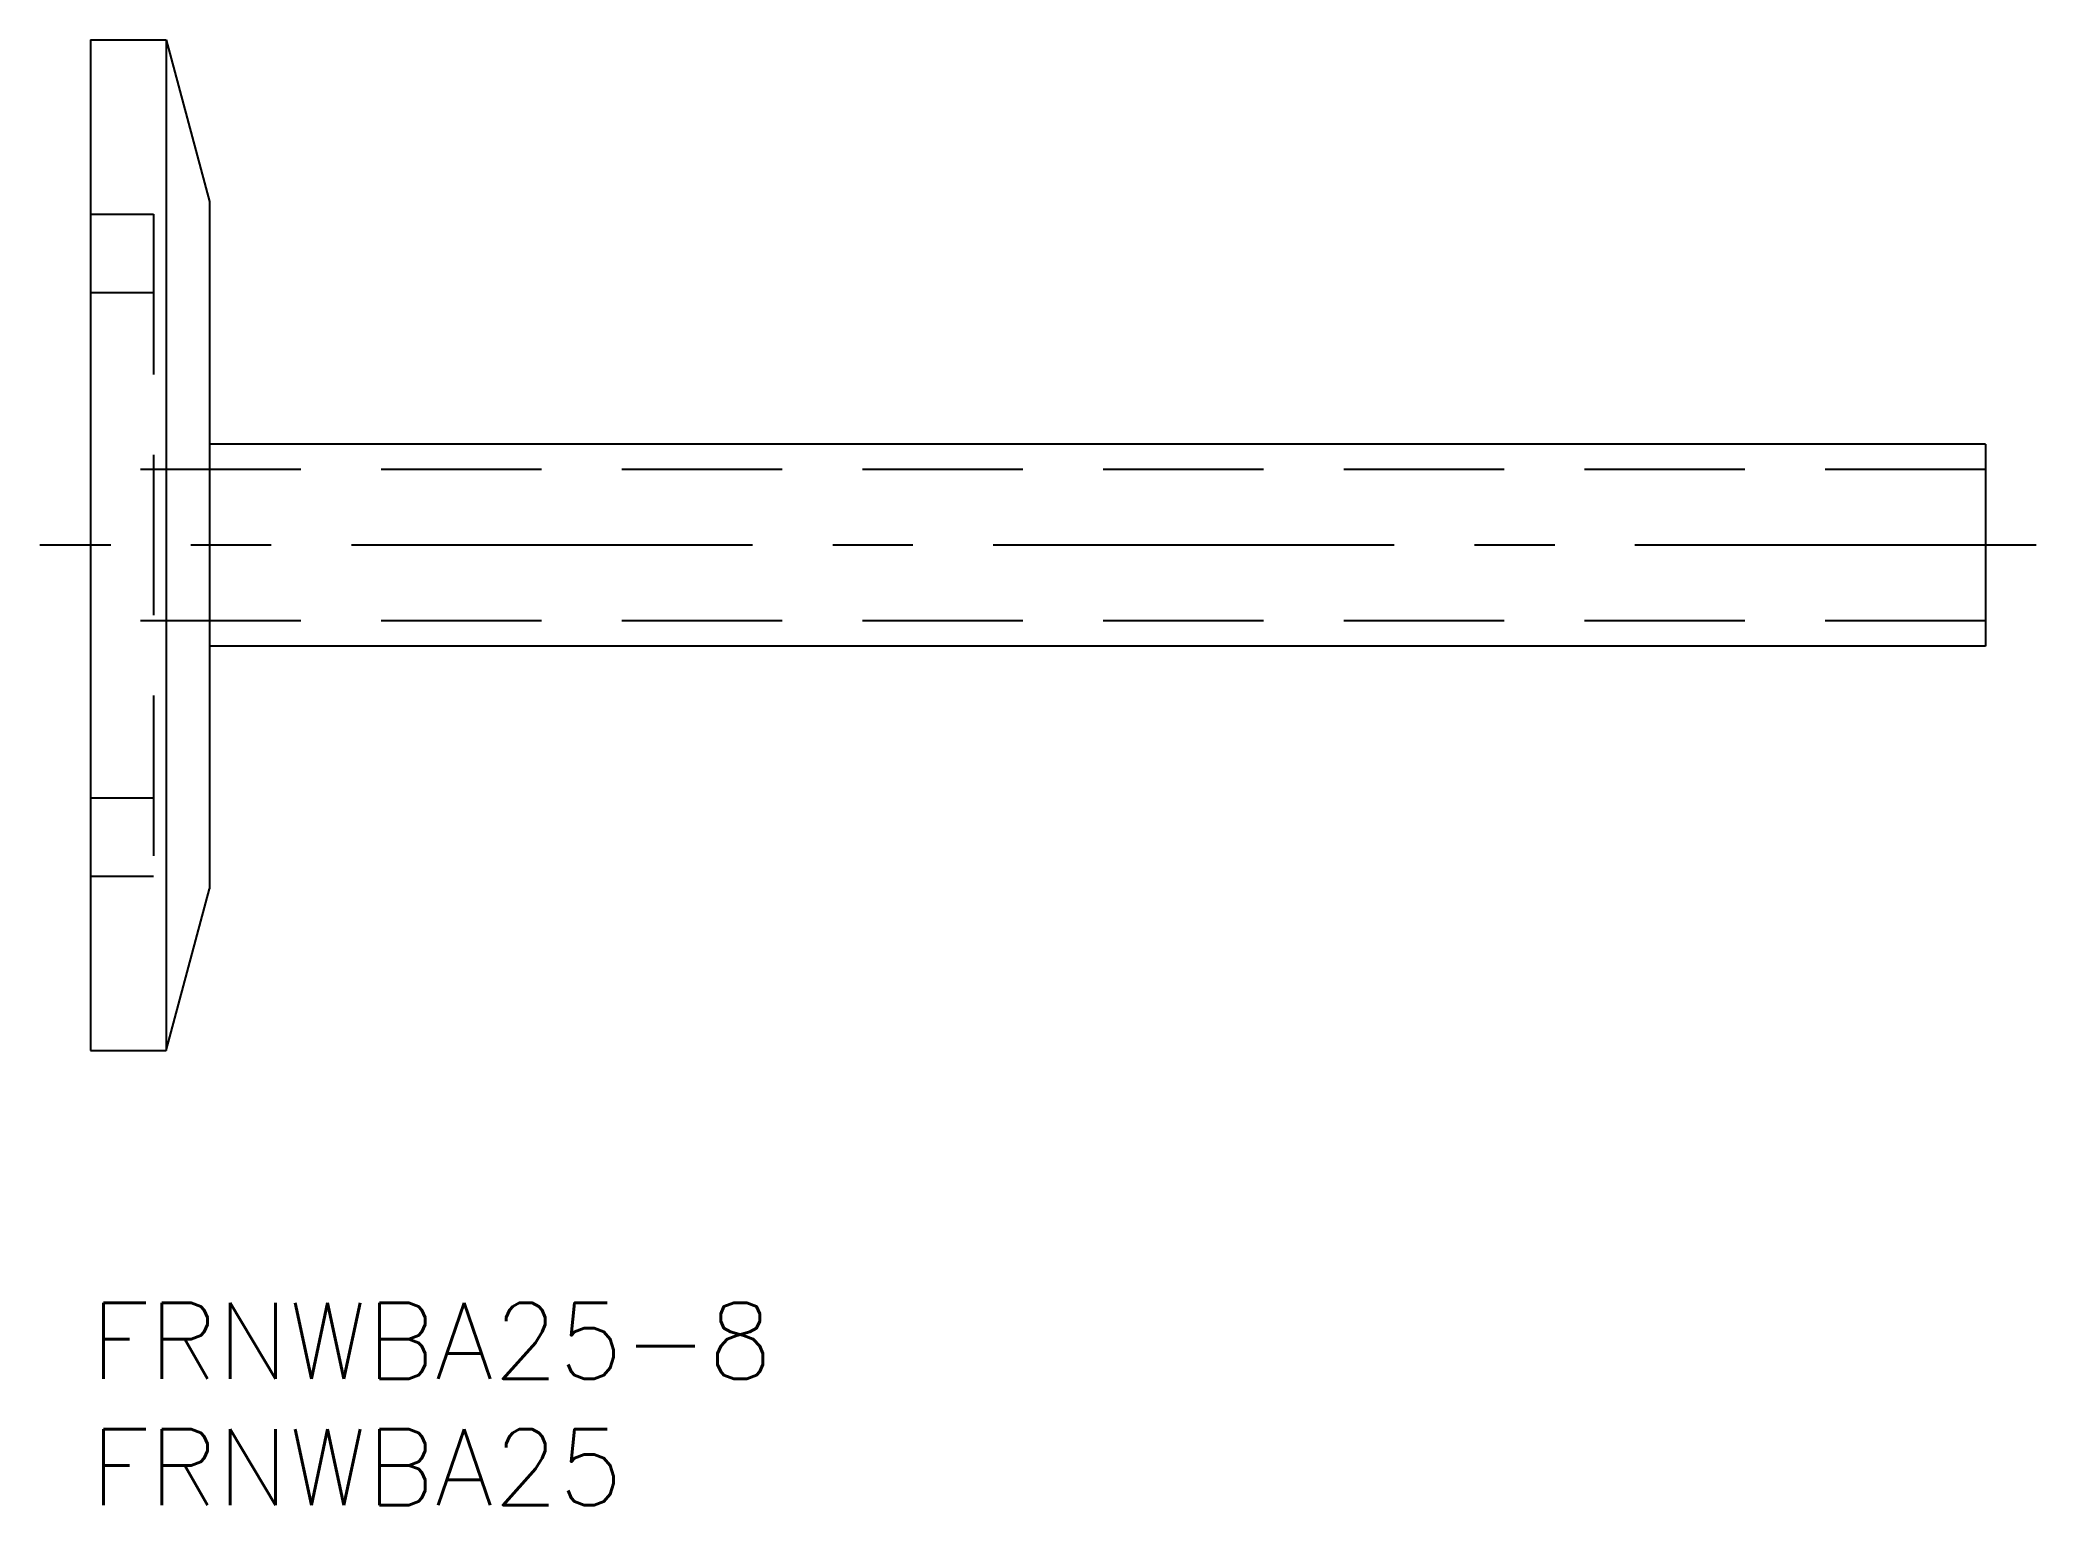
# Model space of a CAD drawing. Extents: x -2 to 77, y -8 to 50.
import ezdxf

# ---------------------------------------------------------------- set-up
doc = ezdxf.new("R2010")
doc.units = 0
doc.header["$LTSCALE"] = 0.5
doc.linetypes.add('CENTER', pattern=[50.8, 31.75, -6.35, 6.35, -6.35])
doc.linetypes.add('DASHED', pattern=[19.05, 12.7, -6.35])
for name, color, linetype in [('MSM_CENTER', 1, 'CENTER'), ('MSM_CONTINUOUS', 7, 'CONTINUOUS'), ('MSM_DASHED', 4, 'DASHED'), ('MSM_PART_NUMBER', 7, 'CONTINUOUS')]:
    doc.layers.add(name, color=color, linetype=linetype)
doc.styles.get("Standard").update_dxf_attribs({"font": 'txt.shx', "height": 3, "bigfont": 'bigfont.shx'})

# ---------------------------------------------------------------- blocks, each defined once
blk = doc.blocks.new('*U4')
at = {"layer": 'MSM_PART_NUMBER'}
blk.add_text('FRNWBA25-8', height=3, dxfattribs=at).set_placement((0, -3))
blk = doc.blocks.new('*U5')
at = {"layer": 'MSM_PART_NUMBER'}
blk.add_text('FRNWBA25', height=3, dxfattribs=at).set_placement((0, -8))

msp = doc.modelspace()

# ---------------------------------------------------------------- linework, layer by layer
at = {"layer": 'MSM_CENTER'}
msp.add_line((77, 30), (-2, 30), dxfattribs=at)
at = {"layer": 'MSM_CONTINUOUS'}
for p, q in [((0, 50), (0, 10)), ((0, 50), (3, 50)), ((3, 50), (3, 10)), ((3, 50), (4.715, 43.6)), ((4.715, 43.6), (4.715, 16.4)), ((75, 34), (4.715, 34)), ((75, 34), (75, 26)), ((75, 26), (4.715, 26)), ((3, 10), (4.715, 16.4)), ((0, 10), (3, 10))]:
    msp.add_line(p, q, dxfattribs=at)
at = {"layer": 'MSM_DASHED'}
for p, q in [((0, 43.1), (2.5, 43.1)), ((2.5, 43.1), (2.5, 16.9)), ((0, 40), (2.5, 40)), ((75, 33), (0, 33)), ((75, 27), (0, 27)), ((0, 20), (2.5, 20)), ((0, 16.9), (2.5, 16.9))]:
    msp.add_line(p, q, dxfattribs=at)

# ---------------------------------------------------------------- block references
at = {"layer": 'MSM_CONTINUOUS'}
for name in ['*U4', '*U5']:
    msp.add_blockref(name, (0, 0), dxfattribs=at)

doc.saveas('drawing.dxf')
